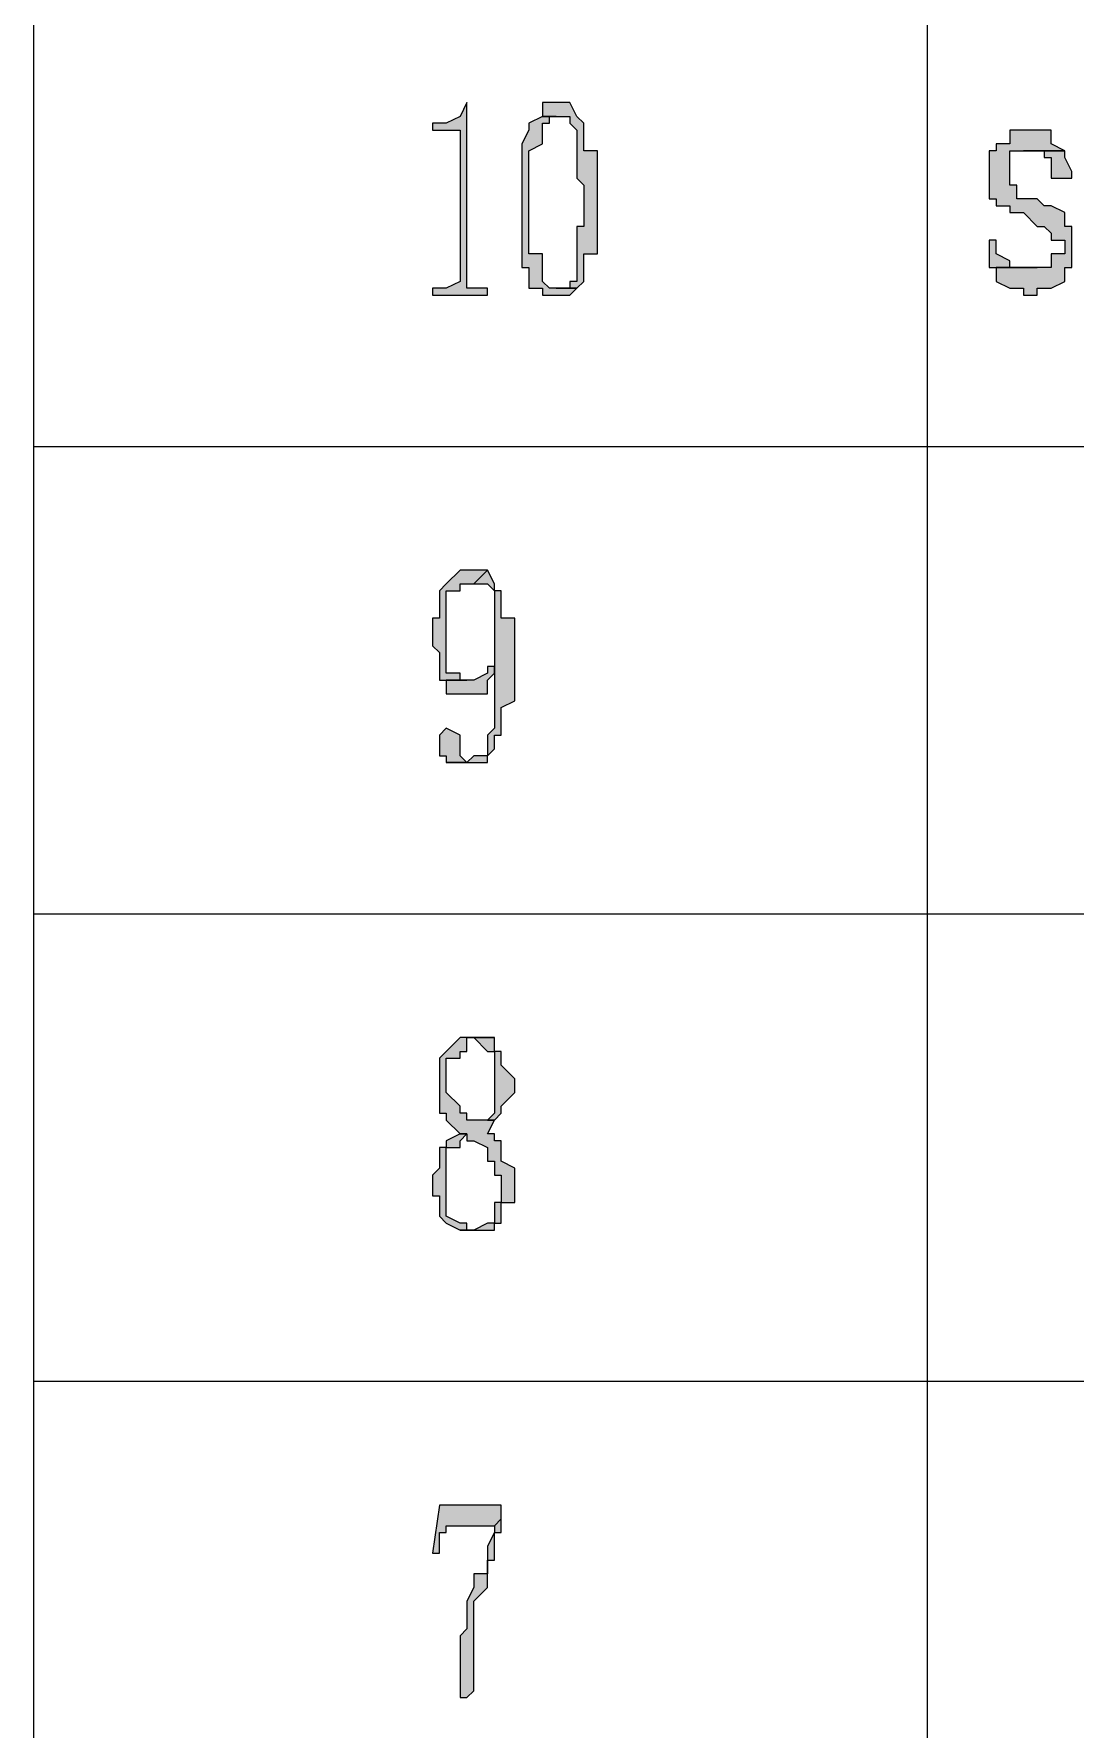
# Model space of a CAD drawing. Header units: millimetres. Extents: x 20 to 821, y 1 to 1134.
# Drawn here: x 557.64 to 584.91, y 190.48 to 234.86 of the extents above; entities that cross this region are included whole.
import ezdxf

# ---------------------------------------------------------------- set-up
doc = ezdxf.new("R2010")
doc.units = ezdxf.units.MM
doc.layers.add('1', color=7, linetype='Continuous')

msp = doc.modelspace()

# ---------------------------------------------------------------- hatches: boundary and pattern name
h = msp.add_hatch(color=0)
h.dxf.hatch_style = 2
h.paths.add_polyline_path([(568.98, 233.061732), (568.8, 232.701732), (568.44, 232.521732), (568.08, 232.521732), (568.08, 232.341732), (568.8, 232.341732), (568.8, 231.981732), (568.8, 228.381732), (568.44, 228.201732), (568.08, 228.201732), (568.08, 228.021732), (569.52, 228.021732), (569.52, 228.201732), (569.16, 228.201732), (568.98, 228.201732), (568.98, 228.381732)])
h = msp.add_hatch(color=0)
h.dxf.hatch_style = 2
h.paths.add_polyline_path([(571.32, 233.061732), (570.96, 233.061732), (570.96, 232.701732), (571.68, 232.701732), (571.68, 232.521732), (571.86, 232.341732), (571.86, 231.081732), (572.04, 230.901732), (572.04, 230.361732), (572.04, 229.821732), (571.86, 229.821732), (571.86, 228.381732), (571.68, 228.381732), (571.68, 228.201732), (571.32, 228.201732), (571.86, 228.201732), (572.04, 228.381732), (572.04, 229.101732), (572.4, 229.101732), (572.4, 231.801732), (572.04, 231.801732), (572.04, 232.521732), (571.86, 232.701732), (571.68, 233.061732)])
h = msp.add_hatch(color=0)
h.dxf.hatch_style = 2
h.paths.add_polyline_path([(570.96, 232.701732), (570.6, 232.521732), (570.6, 232.341732), (570.42, 231.981732), (570.42, 228.921732), (570.42, 228.741732), (570.6, 228.741732), (570.6, 228.201732), (570.96, 228.201732), (570.96, 228.021732), (571.14, 228.021732), (571.68, 228.021732), (571.86, 228.201732), (571.14, 228.201732), (570.96, 228.381732), (570.96, 229.101732), (570.6, 229.101732), (570.6, 231.801732), (570.96, 231.981732), (570.96, 232.521732), (571.14, 232.521732), (571.14, 232.701732), (571.32, 232.701732)])
h = msp.add_hatch(color=0)
h.dxf.hatch_style = 2
h.paths.add_polyline_path([(583.56, 232.341732), (583.2, 232.341732), (583.2, 231.981732), (582.84, 231.981732), (582.84, 231.801732), (582.66, 231.801732), (582.66, 231.621732), (582.66, 230.541732), (582.84, 230.541732), (582.84, 230.361732), (583.2, 230.361732), (583.2, 230.181732), (583.56, 230.181732), (583.92, 229.821732), (584.1, 229.821732), (584.28, 229.641732), (584.28, 229.461732), (584.64, 229.461732), (584.64, 229.101732), (584.28, 229.101732), (584.28, 228.741732), (584.1, 228.741732), (582.84, 228.741732), (582.84, 228.381732), (583.2, 228.201732), (583.56, 228.201732), (583.56, 228.021732), (583.92, 228.021732), (583.92, 228.201732), (584.28, 228.201732), (584.64, 228.381732), (584.64, 228.741732), (584.82, 228.741732), (584.82, 229.821732), (584.64, 229.821732), (584.64, 230.181732), (584.28, 230.361732), (584.1, 230.361732), (583.92, 230.541732), (583.38, 230.541732), (583.38, 230.901732), (583.2, 230.901732), (583.2, 231.081732), (583.2, 231.801732), (583.38, 231.801732), (584.64, 231.801732), (584.28, 231.981732), (584.28, 232.341732), (584.1, 232.341732)])
h = msp.add_hatch(color=0)
h.dxf.hatch_style = 2
h.paths.add_polyline_path([(584.64, 231.801732), (583.56, 231.801732), (583.92, 231.801732), (584.1, 231.801732), (584.1, 231.621732), (584.28, 231.621732), (584.28, 231.261732), (584.28, 231.081732), (584.82, 231.081732), (584.82, 231.261732), (584.64, 231.621732)])
h = msp.add_hatch(color=0)
h.dxf.hatch_style = 2
h.paths.add_polyline_path([(582.84, 229.461732), (582.66, 229.461732), (582.66, 229.101732), (582.66, 228.741732), (582.84, 228.741732), (583.92, 228.741732), (583.56, 228.741732), (583.2, 228.741732), (583.2, 228.921732), (582.84, 229.101732)])
h = msp.add_hatch(color=0)
h.dxf.hatch_style = 2
h.paths.add_polyline_path([(569.16, 220.821732), (568.8, 220.821732), (568.44, 220.461732), (568.26, 220.281732), (568.26, 219.561732), (568.08, 219.561732), (568.08, 218.841732), (568.26, 218.661732), (568.26, 217.941732), (568.98, 217.941732), (568.8, 217.941732), (568.8, 218.121732), (568.44, 218.121732), (568.44, 220.281732), (568.8, 220.281732), (568.8, 220.461732), (568.98, 220.461732), (569.16, 220.461732), (569.52, 220.821732)])
h = msp.add_hatch(color=0)
h.dxf.hatch_style = 2
h.paths.add_polyline_path([(569.52, 220.821732), (569.16, 220.461732), (569.52, 220.461732), (569.7, 220.281732), (569.7, 217.581732), (569.7, 217.401732), (569.7, 216.681732), (569.52, 216.501732), (569.52, 215.961732), (569.16, 215.961732), (568.98, 215.781732), (568.44, 215.781732), (568.8, 215.781732), (569.52, 215.781732), (569.52, 215.961732), (569.7, 216.141732), (569.7, 216.501732), (569.88, 216.501732), (569.88, 217.221732), (570.24, 217.401732), (570.24, 219.561732), (569.88, 219.561732), (569.88, 220.281732), (569.7, 220.281732), (569.7, 220.461732)])
h = msp.add_hatch(color=0)
h.dxf.hatch_style = 2
h.paths.add_polyline_path([(569.7, 218.301732), (569.52, 218.301732), (569.52, 218.121732), (569.16, 217.941732), (568.44, 217.941732), (568.44, 217.581732), (569.52, 217.581732), (569.52, 217.941732), (569.7, 218.121732)])
h = msp.add_hatch(color=0)
h.dxf.hatch_style = 2
h.paths.add_polyline_path([(568.44, 216.681732), (568.26, 216.501732), (568.26, 215.961732), (568.44, 215.961732), (568.44, 215.781732), (568.98, 215.781732), (568.8, 215.961732), (568.8, 216.501732)])
h = msp.add_hatch(color=0)
h.dxf.hatch_style = 2
h.paths.add_polyline_path([(569.16, 208.581732), (568.8, 208.581732), (568.44, 208.221732), (568.26, 208.041732), (568.26, 206.601732), (568.44, 206.601732), (568.44, 206.421732), (568.8, 206.061732), (568.98, 206.061732), (568.98, 205.881732), (569.16, 205.881732), (569.52, 205.701732), (569.52, 205.341732), (569.7, 205.341732), (569.7, 204.981732), (569.88, 204.981732), (569.88, 204.261732), (569.7, 204.261732), (569.7, 203.721732), (569.52, 203.721732), (569.16, 203.541732), (568.8, 203.541732), (568.98, 203.541732), (569.7, 203.541732), (569.7, 203.721732), (569.88, 203.721732), (569.88, 203.901732), (569.88, 204.261732), (570.24, 204.261732), (570.24, 205.161732), (569.88, 205.341732), (569.88, 205.881732), (569.7, 205.881732), (569.7, 206.061732), (569.52, 206.061732), (569.7, 206.421732), (568.98, 206.421732), (568.98, 206.601732), (568.8, 206.601732), (568.8, 206.781732), (568.44, 207.141732), (568.44, 208.041732), (568.8, 208.041732), (568.8, 208.221732), (568.98, 208.221732), (568.98, 208.581732), (569.16, 208.581732), (569.7, 208.581732), (569.52, 208.581732)])
h = msp.add_hatch(color=0)
h.dxf.hatch_style = 2
h.paths.add_polyline_path([(569.7, 208.581732), (569.16, 208.581732), (569.52, 208.221732), (569.7, 208.221732), (569.7, 208.041732), (569.7, 206.601732), (569.52, 206.421732), (569.7, 206.421732), (569.88, 206.601732), (569.88, 206.781732), (570.24, 207.141732), (570.24, 207.501732), (569.88, 207.861732), (569.88, 208.221732), (569.7, 208.221732)])
h = msp.add_hatch(color=0)
h.dxf.hatch_style = 2
h.paths.add_polyline_path([(568.8, 206.061732), (568.44, 205.881732), (568.44, 205.701732), (568.26, 205.701732), (568.26, 205.161732), (568.08, 204.981732), (568.08, 204.441732), (568.26, 204.441732), (568.26, 203.901732), (568.44, 203.721732), (568.8, 203.541732), (569.16, 203.541732), (568.98, 203.541732), (568.98, 203.721732), (568.8, 203.721732), (568.44, 203.901732), (568.44, 205.701732), (568.8, 205.701732), (568.8, 205.881732), (568.98, 206.061732)])
h = msp.add_hatch(color=0)
h.dxf.hatch_style = 2
h.paths.add_polyline_path([(569.88, 196.341732), (568.26, 196.341732), (568.08, 195.081732), (568.26, 195.081732), (568.26, 195.261732), (568.26, 195.621732), (568.44, 195.621732), (568.44, 195.801732), (568.8, 195.801732), (569.7, 195.801732), (569.88, 195.981732)])
h = msp.add_hatch(color=0)
h.dxf.hatch_style = 2
h.paths.add_polyline_path([(569.88, 195.981732), (569.7, 195.801732), (569.7, 195.621732), (569.52, 195.261732), (569.52, 194.541732), (569.16, 194.541732), (569.16, 194.181732), (568.98, 193.821732), (568.98, 193.101732), (568.8, 192.921732), (568.8, 192.381732), (568.8, 192.201732), (568.8, 191.301732), (568.98, 191.301732), (569.16, 191.481732), (569.16, 193.821732), (569.52, 194.181732), (569.52, 194.901732), (569.7, 194.901732), (569.7, 195.621732), (569.88, 195.621732)])

# ---------------------------------------------------------------- linework, layer by layer
at = {"layer": '1', "color": 0, "lineweight": 25}
for points in [[(557.64, 0.501732), (557.64, 1133.601732)], [(581.04, 89.781732), (581.04, 419.721732)], [(557.64, 224.061732), (821.16, 224.061732)], [(557.64, 211.821732), (821.16, 211.821732)], [(557.64, 199.581732), (821.16, 199.581732)]]:
    msp.add_lwpolyline(points, dxfattribs=at)
at = {"layer": '1', "color": 0, "lineweight": 5}
for points in [[(568.98, 233.061732), (568.8, 232.701732), (568.44, 232.521732), (568.08, 232.521732), (568.08, 232.341732), (568.8, 232.341732), (568.8, 231.981732), (568.8, 228.381732), (568.44, 228.201732), (568.08, 228.201732), (568.08, 228.021732), (569.52, 228.021732), (569.52, 228.201732), (569.16, 228.201732), (568.98, 228.201732), (568.98, 228.381732), (568.98, 233.061732)], [(571.32, 233.061732), (570.96, 233.061732), (570.96, 232.701732), (571.68, 232.701732), (571.68, 232.521732), (571.86, 232.341732), (571.86, 231.081732), (572.04, 230.901732), (572.04, 230.361732), (572.04, 230.361732), (572.04, 229.821732), (571.86, 229.821732), (571.86, 228.381732), (571.68, 228.381732), (571.68, 228.201732), (571.32, 228.201732), (571.86, 228.201732), (572.04, 228.381732), (572.04, 229.101732), (572.4, 229.101732), (572.4, 231.801732), (572.04, 231.801732), (572.04, 232.521732), (571.86, 232.701732), (571.68, 233.061732), (571.32, 233.061732)], [(570.96, 232.701732), (570.6, 232.521732), (570.6, 232.341732), (570.42, 231.981732), (570.42, 228.921732), (570.42, 228.921732), (570.42, 228.741732), (570.6, 228.741732), (570.6, 228.201732), (570.96, 228.201732), (570.96, 228.021732), (571.14, 228.021732), (571.68, 228.021732), (571.86, 228.201732), (571.14, 228.201732), (570.96, 228.381732), (570.96, 229.101732), (570.6, 229.101732), (570.6, 231.801732), (570.96, 231.981732), (570.96, 232.521732), (571.14, 232.521732), (571.14, 232.701732), (571.32, 232.701732), (570.96, 232.701732)], [(583.56, 232.341732), (583.2, 232.341732), (583.2, 231.981732), (582.84, 231.981732), (582.84, 231.801732), (582.66, 231.801732), (582.66, 231.621732), (582.66, 230.541732), (582.84, 230.541732), (582.84, 230.361732), (583.2, 230.361732), (583.2, 230.181732), (583.56, 230.181732), (583.92, 229.821732), (584.1, 229.821732), (584.28, 229.641732), (584.28, 229.461732), (584.64, 229.461732), (584.64, 229.101732), (584.28, 229.101732), (584.28, 228.741732), (584.1, 228.741732), (582.84, 228.741732), (582.84, 228.381732), (583.2, 228.201732), (583.56, 228.201732), (583.56, 228.021732), (583.92, 228.021732), (583.92, 228.201732), (584.28, 228.201732), (584.64, 228.381732), (584.64, 228.741732), (584.82, 228.741732), (584.82, 229.821732), (584.64, 229.821732), (584.64, 230.181732), (584.28, 230.361732), (584.1, 230.361732), (583.92, 230.541732), (583.38, 230.541732), (583.38, 230.901732), (583.2, 230.901732), (583.2, 231.081732), (583.2, 231.801732), (583.38, 231.801732), (584.64, 231.801732), (584.28, 231.981732), (584.28, 232.341732), (584.1, 232.341732), (583.56, 232.341732)], [(584.64, 231.801732), (583.56, 231.801732), (583.92, 231.801732), (584.1, 231.801732), (584.1, 231.621732), (584.28, 231.621732), (584.28, 231.261732), (584.28, 231.081732), (584.82, 231.081732), (584.82, 231.261732), (584.64, 231.621732), (584.64, 231.801732)], [(582.84, 229.461732), (582.66, 229.461732), (582.66, 229.101732), (582.66, 228.741732), (582.84, 228.741732), (583.92, 228.741732), (583.56, 228.741732), (583.2, 228.741732), (583.2, 228.921732), (582.84, 229.101732), (582.84, 229.461732)], [(569.16, 220.821732), (568.8, 220.821732), (568.44, 220.461732), (568.26, 220.281732), (568.26, 219.561732), (568.08, 219.561732), (568.08, 218.841732), (568.26, 218.661732), (568.26, 217.941732), (568.26, 217.941732), (568.98, 217.941732), (568.8, 217.941732), (568.8, 218.121732), (568.44, 218.121732), (568.44, 220.281732), (568.8, 220.281732), (568.8, 220.461732), (568.98, 220.461732), (569.16, 220.461732), (569.52, 220.821732), (569.16, 220.821732)], [(569.52, 220.821732), (569.16, 220.461732), (569.52, 220.461732), (569.7, 220.281732), (569.7, 217.581732), (569.7, 217.401732), (569.7, 216.681732), (569.52, 216.501732), (569.52, 215.961732), (569.16, 215.961732), (568.98, 215.781732), (568.44, 215.781732), (568.8, 215.781732), (569.52, 215.781732), (569.52, 215.961732), (569.7, 216.141732), (569.7, 216.501732), (569.88, 216.501732), (569.88, 217.221732), (570.24, 217.401732), (570.24, 219.561732), (569.88, 219.561732), (569.88, 220.281732), (569.7, 220.281732), (569.7, 220.461732), (569.52, 220.821732)], [(569.7, 218.301732), (569.52, 218.301732), (569.52, 218.121732), (569.16, 217.941732), (568.44, 217.941732), (568.44, 217.581732), (569.52, 217.581732), (569.52, 217.941732), (569.7, 218.121732), (569.7, 218.301732)], [(568.44, 216.681732), (568.26, 216.501732), (568.26, 215.961732), (568.44, 215.961732), (568.44, 215.781732), (568.98, 215.781732), (568.8, 215.961732), (568.8, 216.501732), (568.44, 216.681732)], [(569.16, 208.581732), (568.8, 208.581732), (568.44, 208.221732), (568.26, 208.041732), (568.26, 206.601732), (568.44, 206.601732), (568.44, 206.421732), (568.8, 206.061732), (568.8, 206.061732), (568.98, 206.061732), (568.98, 205.881732), (569.16, 205.881732), (569.52, 205.701732), (569.52, 205.341732), (569.7, 205.341732), (569.7, 204.981732), (569.88, 204.981732), (569.88, 204.261732), (569.7, 204.261732), (569.7, 203.721732), (569.52, 203.721732), (569.16, 203.541732), (568.8, 203.541732), (568.98, 203.541732), (569.7, 203.541732), (569.7, 203.721732), (569.88, 203.721732), (569.88, 203.901732), (569.88, 204.261732), (570.24, 204.261732), (570.24, 205.161732), (569.88, 205.341732), (569.88, 205.881732), (569.7, 205.881732), (569.7, 206.061732), (569.52, 206.061732), (569.7, 206.421732), (568.98, 206.421732), (568.98, 206.601732), (568.8, 206.601732), (568.8, 206.781732), (568.44, 207.141732), (568.44, 208.041732), (568.8, 208.041732), (568.8, 208.221732), (568.98, 208.221732), (568.98, 208.581732), (569.16, 208.581732), (569.7, 208.581732), (569.52, 208.581732), (569.16, 208.581732)], [(569.7, 208.581732), (569.16, 208.581732), (569.52, 208.221732), (569.7, 208.221732), (569.7, 208.041732), (569.7, 206.601732), (569.52, 206.421732), (569.7, 206.421732), (569.88, 206.601732), (569.88, 206.601732), (569.88, 206.781732), (570.24, 207.141732), (570.24, 207.501732), (569.88, 207.861732), (569.88, 208.221732), (569.7, 208.221732), (569.7, 208.581732)], [(568.8, 206.061732), (568.44, 205.881732), (568.44, 205.701732), (568.26, 205.701732), (568.26, 205.161732), (568.08, 204.981732), (568.08, 204.441732), (568.26, 204.441732), (568.26, 203.901732), (568.44, 203.721732), (568.8, 203.541732), (569.16, 203.541732), (568.98, 203.541732), (568.98, 203.721732), (568.8, 203.721732), (568.8, 203.721732), (568.44, 203.901732), (568.44, 205.701732), (568.8, 205.701732), (568.8, 205.881732), (568.98, 206.061732), (568.8, 206.061732)], [(569.88, 196.341732), (568.26, 196.341732), (568.08, 195.081732), (568.26, 195.081732), (568.26, 195.261732), (568.26, 195.621732), (568.44, 195.621732), (568.44, 195.801732), (568.8, 195.801732), (569.7, 195.801732), (569.88, 195.981732), (569.88, 196.341732)], [(569.88, 195.981732), (569.7, 195.801732), (569.7, 195.621732), (569.52, 195.261732), (569.52, 194.541732), (569.16, 194.541732), (569.16, 194.181732), (568.98, 193.821732), (568.98, 193.101732), (568.8, 192.921732), (568.8, 192.381732), (568.8, 192.201732), (568.8, 191.301732), (568.98, 191.301732), (569.16, 191.481732), (569.16, 193.821732), (569.52, 194.181732), (569.52, 194.901732), (569.7, 194.901732), (569.7, 195.621732), (569.88, 195.621732), (569.88, 195.981732)]]:
    msp.add_lwpolyline(points, dxfattribs=at)

doc.saveas('drawing.dxf')
